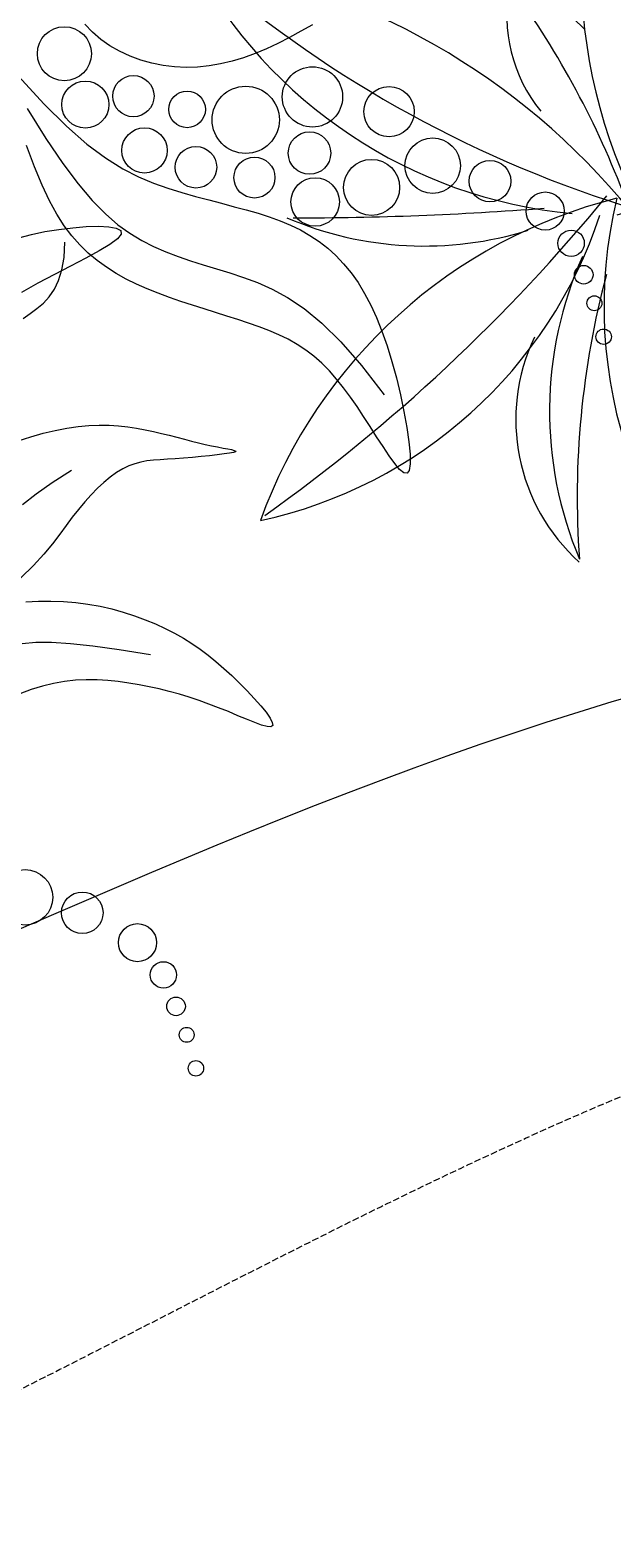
# Model space of a CAD drawing. Header units: millimetres. Extents: x -1030105 to 906887, y -616134 to 1220667.
# Drawn here: x -80361 to -79230, y 565796 to 568700 of the extents above; entities that cross this region are included whole.
import ezdxf

# ---------------------------------------------------------------- set-up
doc = ezdxf.new("R2010")
doc.units = ezdxf.units.MM
doc.header["$MEASUREMENT"] = 0
doc.linetypes.add('DASH', pattern=[0.35, 0.25, -0.1])
doc.layers.add('A-Furniture', color=143, linetype='Continuous')
doc.layers.add('A-Tree', color=98, linetype='Continuous')

# ---------------------------------------------------------------- blocks, each defined once
blk = doc.blocks.new('FUR')
at = {"layer": 'A-Furniture'}
blk.add_spline([(-31578, 44171), (-34212.5, 44182), (-38173, 42979.5), (-41005.5, 44157), (-44339.5, 43505.5), (-44385, 40251.5), (-39977, 38315.5), (-37604, 38562.5), (-37278.5, 37464.5), (-37614, 35077.5), (-36805, 33746), (-35038.5, 33292), (-32532, 34308), (-31859, 35622.5), (-32163, 37146), (-32097, 38244), (-31184.5, 38733), (-29176, 40284), (-28904, 42530), (-31578, 44171)], degree=3, dxfattribs=at)
at = {"layer": 'A-Furniture', "color": 8, "linetype": 'DASH', "ltscale": 50}
blk.add_spline([(-44239.5, 42893.5), (-44281, 41580), (-43432, 39689.5), (-41629.5, 38989.5), (-39482.5, 38787.5), (-38474, 38957.5), (-37599, 38759.2), (-37070.5, 37986.5), (-37170, 36801), (-37191, 35851.5), (-36985, 34734), (-35908, 33893), (-33947.5, 34070), (-32422.5, 34894.5), (-32016.5, 35671), (-32310.5, 36548.5), (-32898.5, 38050), (-32763, 38697), (-31262.5, 38956), (-30085, 39475), (-29081.5, 41312), (-29625.5, 42641), (-31333, 43562), (-34098, 43486.5), (-35926.5, 42641), (-38359, 42082), (-40656, 43471.5), (-41778.5, 44008.5), (-42894.5, 43986), (-44123.5, 43268.5), (-44239.5, 42893.5)], degree=3, dxfattribs=at)
blk = doc.blocks.new('C2')
at = {"layer": 'A-Tree', "color": 8}
for centre, radius, start, end in [((597.8, 647.4), 513, 150.2411, 205.809), ((1840.5, 614.7), 1710, 170.24, 186.1148), ((-319.6, 679.1), 522.1, 354.3326, 25.2804), ((-212.9, 1393.7), 1033.3, 289.6318, 316.9416), ((679, 29.5), 671.2, 101.2486, 143.9899), ((119.8, 874.5), 467.2, 274.4073, 336.4431), ((339.1, 477.7), 205.6, 101.4267, 190.9877), ((460.7, 408.8), 318.6, 121.9055, 175.1859), ((1238.2, 234.7), 1039.7, 154.6853, 162.4501), ((-394.1, -16.3), 678.8, 39.15, 81.389), ((119.8, 874.5), 467.2, 208.0484, 264.6491), ((473.7, 1516.1), 1152.7, 228.5745, 252.3842), ((161.3, 602.3), 148.8, 169.1166, 218.9556), ((-17.3, 490), 144.2, 42.8374, 76.9786), ((-675.6, 122.9), 857.9, 20.5138, 36.0242), ((278.7, 727.5), 304.3, 261.6389, 315.6255), ((-362.5, 2596.6), 2252, 286.3355, 292.415), ((354.9, 551.3), 146.8, 257.3557, 344.3532), ((240.8, -57.8), 496.9, 104.1284, 160.1468), ((-1212.9, 1507.6), 1708.3, 305.4464, 320.7382), ((553.3, 318.9), 446.3, 166.3603, 232.9474), ((222.9, 78.7), 344.8, 19.4342, 107.4357), ((-319.6, 679.1), 522.1, 330.7697, 331.9367), ((-321.3, 547.7), 446.9, 282.2423, 341.7321), ((-189.9, 3449.1), 3044, 269.91, 274.502), ((-35, 106.6), 351, 6.5073, 62.3609), ((1308.3, 576), 1192.4, 188.0959, 210.7226), ((486.1, 461.5), 359.2, 188.5552, 241.3289), ((-510, -226.3), 903.4, 24.7599, 44.6473), ((776.7, 1214.2), 1030.1, 231.5416, 257.1764), ((18.2, -322.4), 747.4, 46.1483, 80.3711), ((-67.4, 715.3), 337.6, 246.7315, 287.3971), ((424, 217.1), 369.8, 155.9893, 202.84), ((921.5, 133.2), 840.5, 165.0604, 184.0737), ((207.7, 209), 186.3, 154.5276, 228.0163), ((-394.1, -16.3), 678.8, 358.2222, 17.8583)]:
    blk.add_arc(centre, radius, start, end, dxfattribs=at)
blk = doc.blocks.new('CAY8')
at = {"color": 0, "linetype": 'ByBlock'}
for p, q in [((304.8, 96.2), (309.8, 70.7)), ((364.3, 95.7), (362.7, 103.3)), ((366.7, 88.4), (364.3, 95.7)), ((369.9, 81.4), (366.7, 88.4)), ((298.4, 73.8), (298.7, 49.3)), ((373.7, 74.7), (369.9, 81.4)), ((378.1, 68.1), (373.7, 74.7)), ((309.8, 70.7), (315.2, 49.3)), ((383, 61.9), (378.1, 68.1)), ((281.8, 36.5), (284.7, 52)), ((388.4, 56.1), (383, 61.9)), ((394.3, 50.7), (388.4, 56.1)), ((298.7, 49.3), (299.8, 28.5)), ((315.2, 49.3), (321, 31.3)), ((400.6, 45.7), (394.3, 50.7)), ((407.3, 41.2), (400.6, 45.7)), ((279.7, 23), (281.8, 36.5)), ((321, 31.3), (327, 16.4)), ((414.2, 37.3), (407.3, 41.2)), ((421.5, 33.9), (414.2, 37.3)), ((429, 31), (421.5, 33.9)), ((278.5, 11.1), (279.7, 23)), ((299.8, 28.5), (301.6, 10.8)), ((436.8, 28.5), (429, 31)), ((444.8, 26.4), (436.8, 28.5)), ((453.1, 24.8), (444.8, 26.4)), ((461.6, 23.5), (453.1, 24.8)), ((470.3, 22.6), (461.6, 23.5)), ((479.2, 21.9), (470.3, 22.6)), ((488.3, 21.5), (479.2, 21.9)), ((497.5, 21.2), (488.3, 21.5)), ((278, 0.5), (278.5, 11.1)), ((301.6, 10.8), (303.9, -4.2)), ((327, 16.4), (333.3, 3.8)), ((247, 0.2), (255.8, -2.5)), ((278.3, -9), (278, 0.5)), ((333.3, 3.8), (339.8, -6.7)), ((255.8, -2.5), (264.7, -5.6)), ((264.7, -5.6), (273.8, -9.3)), ((273.8, -9.3), (282.7, -13.3)), ((279.2, -17.7), (278.3, -9)), ((303.9, -4.2), (306.9, -16.8)), ((339.8, -6.7), (346.4, -15.8)), ((266.8, -27.7), (272.7, -19.1)), ((280.7, -26), (279.2, -17.7)), ((282.7, -13.3), (291, -17.4)), ((291, -17.4), (298.3, -21.6)), ((306.9, -16.8), (310.4, -27.6)), ((346.4, -15.8), (353.1, -23.9)), ((261, -34.4), (266.8, -27.7)), ((282.7, -33.9), (280.7, -26)), ((298.3, -21.6), (304.2, -25.6)), ((304.2, -25.6), (308.2, -29.2)), ((308.2, -29.2), (310, -32.2)), ((310.4, -27.6), (314.4, -37)), ((353.1, -23.9), (359.8, -31.5)), ((242, -33.7), (229, -33.4)), ((255, -34.4), (242, -33.7)), ((249.6, -43.2), (255.3, -39.5)), ((267.6, -35.2), (255, -34.4)), ((255.3, -39.5), (261, -34.4)), ((279.4, -35.9), (267.6, -35.2)), ((289.9, -36.3), (279.4, -35.9)), ((285.3, -41.5), (282.7, -33.9)), ((298.6, -36.4), (289.9, -36.3)), ((305.2, -35.8), (298.6, -36.4)), ((309.1, -34.4), (305.2, -35.8)), ((310, -32.2), (309.1, -34.4)), ((314.4, -37), (318.9, -45.5)), ((359.8, -31.5), (366.5, -38.7)), ((366.5, -38.7), (373.1, -45.5)), ((220.6, -49.3), (226.6, -48.9)), ((226.6, -48.9), (232.4, -48.4)), ((232.4, -48.4), (238.2, -47.4)), ((238.2, -47.4), (243.9, -45.8)), ((243.9, -45.8), (249.6, -43.2)), ((288.4, -48.8), (285.3, -41.5)), ((291.9, -55.9), (288.4, -48.8)), ((318.9, -45.5), (323.8, -53.3)), ((373.1, -45.5), (379.6, -52.1)), ((295.8, -62.8), (291.9, -55.9)), ((323.8, -53.3), (329.1, -60.8)), ((329.1, -60.8), (334.7, -68)), ((379.6, -52.1), (385.8, -58.6)), ((385.8, -58.6), (391.9, -64.8)), ((300.1, -69.5), (295.8, -62.8)), ((304.8, -76.2), (300.1, -69.5)), ((334.7, -68), (340.6, -75)), ((391.9, -64.8), (397.6, -71)), ((397.6, -71), (403, -77.2)), ((309.7, -82.7), (304.8, -76.2)), ((314.9, -89.2), (309.7, -82.7)), ((340.6, -75), (346.7, -82)), ((346.7, -82), (353, -89)), ((403, -77.2), (408, -83.5)), ((320.3, -95.7), (314.9, -89.2)), ((353, -89), (359.4, -96.3)), ((408, -83.5), (412.6, -89.8)), ((412.6, -89.8), (416.8, -96.2)), ((325.7, -102.1), (320.3, -95.7)), ((331.3, -108.4), (325.7, -102.1)), ((359.4, -96.3), (365.9, -103.9)), ((416.8, -96.2), (420.4, -102.8)), ((420.4, -102.8), (423.7, -109.6)), ((336.8, -114.6), (331.3, -108.4)), ((365.9, -103.9), (372.4, -112)), ((372.4, -112), (378.8, -121.1)), ((423.7, -109.6), (426.4, -116.7)), ((173.9, -120.1), (182.8, -122.2)), ((182.8, -122.2), (191.3, -124.5)), ((342.2, -120.8), (336.8, -114.6)), ((347.5, -126.8), (342.2, -120.8)), ((378.8, -121.1), (384.9, -131.6)), ((426.4, -116.7), (428.6, -124)), ((428.6, -124), (430.2, -131.6)), ((191.3, -124.5), (199.5, -127.2)), ((199.5, -127.2), (207.3, -130)), ((207.3, -130), (214.6, -133.1)), ((214.6, -133.1), (221.3, -136.4)), ((352.6, -132.8), (347.5, -126.8)), ((357.5, -138.7), (352.6, -132.8)), ((384.9, -131.6), (390.7, -144.1)), ((430.2, -131.6), (431.4, -139.6)), ((221.3, -136.4), (227.5, -139.9)), ((227.5, -139.9), (233.3, -143.5)), ((233.3, -143.5), (238.7, -147.3)), ((362, -144.6), (357.5, -138.7)), ((366.3, -150.6), (362, -144.6)), ((390.7, -144.1), (396, -159.1)), ((431.4, -139.6), (432, -148)), ((238.7, -147.3), (243.8, -151.1)), ((243.8, -151.1), (248.5, -155)), ((248.5, -155), (253, -159)), ((370.2, -156.6), (366.3, -150.6)), ((432, -148), (432, -156.7)), ((153.6, -159.5), (165.5, -158)), ((165.5, -158), (179.1, -157)), ((179.1, -157), (194.8, -156.6)), ((253, -159), (257.3, -163)), ((257.3, -163), (261.4, -167)), ((373.8, -162.9), (370.2, -156.6)), ((376.9, -169.3), (373.8, -162.9)), ((396, -159.1), (400.6, -177.1)), ((432, -156.7), (431.5, -165.9)), ((209.8, -175.5), (203.8, -176.7)), ((215.4, -174.7), (209.8, -175.5)), ((220.8, -174.2), (215.4, -174.7)), ((225.8, -174.2), (220.8, -174.2)), ((230.4, -174.6), (225.8, -174.2)), ((234.7, -175.5), (230.4, -174.6)), ((238.9, -176.7), (234.7, -175.5)), ((261.4, -167), (265.4, -171)), ((265.4, -171), (269.2, -174.9)), ((269.2, -174.9), (273, -178.7)), ((379.5, -175.9), (376.9, -169.3)), ((381.7, -182.9), (379.5, -175.9)), ((430.4, -175.4), (428.7, -185.4)), ((431.5, -165.9), (430.4, -175.4)), ((178.5, -184.9), (171.9, -187.6)), ((185, -182.4), (178.5, -184.9)), ((191.4, -180.2), (185, -182.4)), ((197.7, -178.3), (191.4, -180.2)), ((203.8, -176.7), (197.7, -178.3)), ((242.9, -178.2), (238.9, -176.7)), ((247, -180.1), (242.9, -178.2)), ((251.2, -182.2), (247, -180.1)), ((255.7, -184.5), (251.2, -182.2)), ((260.5, -187), (255.7, -184.5)), ((273, -178.7), (276.5, -182.4)), ((276.5, -182.4), (280, -185.9)), ((280, -185.9), (283.4, -189.2)), ((383.4, -190.1), (381.7, -182.9)), ((400.6, -177.1), (404.4, -198.5)), ((428.7, -185.4), (426.6, -195.9)), ((148.5, -196.6), (138.3, -199.6)), ((157.3, -193.5), (148.5, -196.6)), ((165, -190.5), (157.3, -193.5)), ((171.9, -187.6), (165, -190.5)), ((265.7, -189.7), (260.5, -187)), ((271.1, -192.4), (265.7, -189.7)), ((276.6, -195), (271.1, -192.4)), ((281.9, -197.6), (276.6, -195)), ((283.4, -189.2), (286.6, -192.4)), ((286.6, -192.4), (289.8, -195.2)), ((289.8, -195.2), (292.7, -197.8)), ((384.7, -197.6), (383.4, -190.1)), ((426.6, -195.9), (423.8, -206.9)), ((138.3, -199.6), (126.3, -202.5)), ((286.8, -199.8), (281.9, -197.6)), ((291.2, -201.7), (286.8, -199.8)), ((294.7, -203.2), (291.2, -201.7)), ((292.7, -197.8), (295.2, -200)), ((297.3, -204.1), (294.7, -203.2)), ((295.2, -200), (297.2, -201.8)), ((297.2, -201.8), (298.5, -203.2)), ((298.7, -204.4), (297.3, -204.1)), ((298.5, -203.2), (299.1, -204.1)), ((299.1, -204.1), (298.7, -204.4)), ((385.7, -205.3), (384.7, -197.6)), ((386.5, -213.2), (385.7, -205.3)), ((404.4, -198.5), (407.3, -223.9)), ((423.8, -206.9), (420.6, -218.3)), ((387, -221.2), (386.5, -213.2)), ((120.6, -218.5), (128.3, -222.5)), ((128.3, -222.5), (135.8, -226.9)), ((135.8, -226.9), (143, -231.6)), ((387.3, -229.5), (387, -221.2)), ((420.6, -218.3), (416.9, -229.7)), ((143, -231.6), (150, -236.6)), ((150, -236.6), (156.6, -242)), ((387.5, -237.8), (387.3, -229.5)), ((387.7, -246.2), (387.5, -237.8)), ((416.9, -229.7), (413, -240.9)), ((103.5, -241.7), (112, -245.9)), ((112, -245.9), (121.4, -251.6)), ((156.6, -242), (163, -247.6)), ((163, -247.6), (169, -253.4)), ((388, -254.3), (387.7, -246.2)), ((413, -240.9), (409, -251.4)), ((121.4, -251.6), (132.1, -259)), ((169, -253.4), (174.6, -259.4)), ((388.3, -261.9), (388, -254.3)), ((409, -251.4), (405.1, -260.7)), ((132.1, -259), (144.5, -268.4)), ((144.5, -268.4), (158.9, -280)), ((174.6, -259.4), (180, -265.5)), ((180, -265.5), (184.9, -271.7)), ((388.9, -268.4), (388.3, -261.9)), ((389.7, -273.7), (388.9, -268.4)), ((401.3, -268.5), (397.9, -274.3)), ((405.1, -260.7), (401.3, -268.5)), ((92.3, -272.3), (84.1, -270.7)), ((100.2, -274.3), (92.3, -272.3)), ((107.8, -276.7), (100.2, -274.3)), ((115, -279.5), (107.8, -276.7)), ((121.9, -282.7), (115, -279.5)), ((184.9, -271.7), (189.5, -277.9)), ((189.5, -277.9), (193.7, -284.1)), ((391, -277.2), (389.7, -273.7)), ((392.7, -278.7), (391, -277.2)), ((395, -277.8), (392.7, -278.7)), ((397.9, -274.3), (395, -277.8)), ((128.5, -286.3), (121.9, -282.7)), ((134.9, -290.2), (128.5, -286.3)), ((158.9, -280), (175.6, -294.3)), ((193.7, -284.1), (197.5, -290.3)), ((141, -294.4), (134.9, -290.2)), ((146.8, -298.8), (141, -294.4)), ((152.5, -303.4), (146.8, -298.8)), ((197.5, -290.3), (201, -296.5)), ((201, -296.5), (204.1, -302.7)), ((158, -308.1), (152.5, -303.4)), ((163.3, -313), (158, -308.1)), ((204.1, -302.7), (206.9, -309)), ((206.9, -309), (209.5, -315.4)), ((168.5, -317.9), (163.3, -313)), ((173.5, -323), (168.5, -317.9)), ((209.5, -315.4), (211.9, -322)), ((178.5, -328.2), (173.5, -323)), ((183.2, -333.5), (178.5, -328.2)), ((211.9, -322), (214.1, -328.8)), ((214.1, -328.8), (216.2, -335.9)), ((187.9, -339), (183.2, -333.5)), ((192.5, -344.6), (187.9, -339)), ((216.2, -335.9), (218.1, -343.2)), ((196.9, -350.3), (192.5, -344.6)), ((201.3, -356.1), (196.9, -350.3)), ((218.1, -343.2), (219.9, -350.5)), ((219.9, -350.5), (221.4, -357.6)), ((205.4, -361.9), (201.3, -356.1)), ((209.4, -367.2), (205.4, -361.9)), ((221.4, -357.6), (222.6, -364.2)), ((213, -372), (209.4, -367.2)), ((216.1, -376), (213, -372)), ((222.6, -364.2), (223.4, -370)), ((223.4, -370), (223.7, -374.8)), ((218.9, -378.8), (216.1, -376)), ((221, -380.3), (218.9, -378.8)), ((222.6, -380.2), (221, -380.3)), ((223.4, -378.3), (222.6, -380.2)), ((223.7, -374.8), (223.4, -378.3))]:
    blk.add_line(p, q, dxfattribs=at)
for centre, radius in [((340, 93), 18.7), ((334.2, 55.3), 16.3), ((365.7, 43.1), 14.3), ((352.8, 6.9), 15.7), ((392.8, 16), 12.7), ((423.8, -11.2), 23.3), ((377.3, -21.5), 14.4), ((471.6, -21.5), 20.9), ((408.3, -48.6), 14.2), ((449.7, -53.8), 14.7), ((511.7, -57.7), 17.4), ((435.5, -84.8), 16.8), ((474.2, -96.4), 19.4), ((518.2, -105.4), 19.2), ((546.6, -135.1), 14.4), ((568.6, -172.6), 13.2), ((572.4, -201), 9.13), ((568.6, -224.2), 6.46), ((564.7, -244.9), 5.17), ((558.2, -268.1), 5.32), ((14.2, -393.4), 19.2), ((42.6, -423.1), 14.4), ((64.6, -460.6), 13.2), ((68.4, -489), 9.13), ((64.6, -512.2), 6.46), ((60.7, -532.9), 5.17), ((54.2, -556.1), 5.32)]:
    blk.add_circle(centre, radius, dxfattribs=at)
blk = doc.blocks.new('CÂY')
at = {"layer": 'A-Tree', "color": 8, "ltscale": 10, "xscale": 2.803183510899544, "yscale": 2.803183510899544, "zscale": 2.803183510899544, "rotation": 31.14823041759436}
blk.add_blockref('CAY8', (8218.8, 58826.3), dxfattribs=at)
at = {"layer": 'A-Tree', "color": 8, "ltscale": 10, "xscale": 2, "yscale": 2, "zscale": 2}
blk.add_blockref('C2', (9733.3, 58413.3), dxfattribs=at)
blk = doc.blocks.new('BỐ TRÍ LAY OUT')
at = {"layer": 'A-Furniture', "color": 3}
for name, p in [('CÂY', (4286.8, 4469.3)), ('FUR', (48783.7, 18654.7))]:
    blk.add_blockref(name, p, dxfattribs=at)
blk = doc.blocks.new('KIẾN TRÚC')
h = blk.add_hatch(color=9)
h.dxf.hatch_style = 1
edge = h.paths.add_edge_path(flags=16)
edge.add_line((62282, 27412), (55232.8, 27412))
edge.add_arc((32545.5, 30716.7), 22926.7, 284.53695, 351.71258, ccw=False)
edge.add_line((38300.2, 8523.9), (13217.5, 8523.9))
edge.add_arc((23753.1, 24110.8), 18813.6, 227.76772, 235.9443, ccw=False)
edge.add_arc((7788.8, 12733.4), 4187, 236.059, 322.4361, ccw=False)
edge.add_arc((13873.6, 18503.3), 12505.3, 190.83274, 227.66057, ccw=False)
edge.add_arc((25477.5, 20792.2), 24332.7, 180.68322, 190.99113, ccw=False)
edge.add_arc((3282.9, 20557.2), 2137.1, 101.0808, 181.4794, ccw=False)
edge.add_line((2872.2, 22654.5), (4986.1, 23013.1))
edge.add_arc((28039.7, 24288.4), 23088.9, 153.20143, 183.1663, ccw=False)
edge.add_arc((10232.3, 40544.6), 6483.1, 182.84011, 244.39627, ccw=False)
edge.add_arc((-6425, 39970.9), 10185.3, 1.42081, 26.70696)
edge.add_arc((10590.6, 49414.3), 9292.7, 144.71332, 211.57549, ccw=False)
edge.add_arc((-12326.2, 64090.2), 17935.6, 328.73754, 356.18995)
edge.add_arc((16735.3, 62308.6), 11181, 84.12439, 176.97619, ccw=False)
edge.add_arc((20709, 99752.5), 26473.2, 263.86537, 288.48696)
edge.add_arc((35667.4, 54479.7), 21207.1, 73.35107, 108.03024, ccw=False)
edge.add_arc((44765.5, 84516.2), 10177.4, 252.72587, 285.71301)
edge.add_arc((49659, 68416), 6655.6, 49.49954, 108.73112, ccw=False)
edge.add_arc((48035, 66009.8), 9545.5, -2.32883, 51.46764, ccw=False)
edge.add_line((57572.7, 65622), (49483.5, 65623.9))
edge.add_line((49483.5, 65623.9), (62282, 65623.9))
edge.add_line((62282, 65623.9), (62282, 27412))
h.paths.add_polyline_path([(0, 77895.5), (64428.5, 77895.5), (64428.5, -0.6), (-1.8, 0.6)])

msp = doc.modelspace()

# ---------------------------------------------------------------- block references
at = {"color": 3}
for name, p in [('KIẾN TRÚC', (-106778.5, 495876.5)), ('BỐ TRÍ LAY OUT', (-93480.293, 504642.113))]:
    msp.add_blockref(name, p, dxfattribs=at)

doc.saveas('drawing.dxf')
